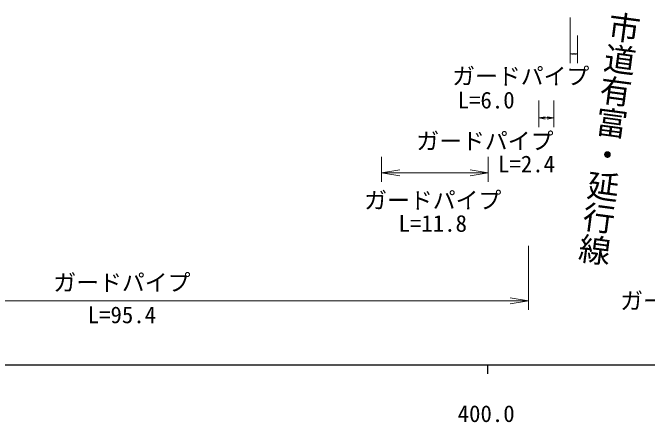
# Model space of a CAD drawing. Units: millimetres at full size, sheet at 1:1000; details may follow other scales. Extents: x 40000 to 680000, y 20000 to 380000.
# Drawn here: x 416056 to 485468, y 198715 to 243509 of the extents above; entities that cross this region are included whole.
import ezdxf
from ezdxf.enums import TextEntityAlignment as Align

# ---------------------------------------------------------------- set-up
doc = ezdxf.new("R2010")
doc.units = ezdxf.units.MM
doc.header["$LTSCALE"] = 1000
for name, color, linetype, lineweight in [('M-BGD', 7, 'Continuous', 13), ('M-STR-HTXT', 7, 'Continuous', 13), ('M-TTL-BAND', 7, 'Continuous', 25)]:
    doc.layers.add(name, color=color, linetype=linetype, lineweight=lineweight)
doc.styles.add('@ＭＳ ゴシック', font='')
doc.styles.add('ＭＳ ゴシック', font='')
doc.styles.get('@ＭＳ ゴシック').set_extended_font_data('@MS Gothic')
doc.styles.get('ＭＳ ゴシック').set_extended_font_data('MS Gothic')

# ---------------------------------------------------------------- blocks, each defined once
blk = doc.blocks.new('open_arrow')
at = {"color": 0, "linetype": 'Continuous', "lineweight": -2}
blk.add_lwpolyline([(7.5, 1.25), (0, 0), (7.5, -1.25)], dxfattribs=at)

msp = doc.modelspace()

# ---------------------------------------------------------------- linework, layer by layer
at = {"layer": 'M-STR-HTXT'}
for p, q in [((477043, 243000), (477043, 238000)), ((477827, 241000), (477827, 238000)), ((477043, 239000), (477827, 239000)), ((473604, 233893), (473604, 231000)), ((475231, 233893), (475231, 231000)), ((473604, 232000), (475231, 232000)), ((456381, 227743), (456381, 225000)), ((468078, 227743), (468078, 225000)), ((456381, 226000), (468078, 226000)), ((472485, 218000), (472485, 211000)), ((383288, 212000), (472485, 212000))]:
    msp.add_line(p, q, dxfattribs=at)
at = {"layer": 'M-TTL-BAND'}
for p, q in [((40000, 205000), (579000, 205000)), ((468000, 205000), (468000, 204000))]:
    msp.add_line(p, q, dxfattribs=at)

# ---------------------------------------------------------------- block references
at = {"layer": 'M-STR-HTXT'}
for p, xscale, yscale in [((477043, 239000), 40, 40), ((473604, 232000), 93.3, 93.3), ((456381, 226000), 267, 267)]:
    msp.add_blockref('open_arrow', p, dxfattribs=dict(at, xscale=xscale, yscale=yscale))
at = {"layer": 'M-STR-HTXT', "rotation": 180}
for p, xscale, yscale in [((477827, 239000), 40, 40), ((475231, 232000), 93.3, 93.3), ((468078, 226000), 267, 267), ((472485, 212000), 267, 267)]:
    msp.add_blockref('open_arrow', p, dxfattribs=dict(at, xscale=xscale, yscale=yscale))

# ---------------------------------------------------------------- texts
at = {"layer": 'M-BGD', "style": '@ＭＳ ゴシック'}
msp.add_text('市道有富・延行線', height=2566, rotation=262.436, dxfattribs=at).set_placement((481295, 229739), align=Align.MIDDLE_CENTER)
at = {"layer": 'M-STR-HTXT', "style": 'ＭＳ ゴシック'}
for p in [(471624, 236571), (467703, 229475), (462000, 223000), (428000, 214000), (490000, 212000)]:
    msp.add_text('ガードパイプ', height=1833, dxfattribs=at).set_placement(p, align=Align.MIDDLE_CENTER)
for s, p in [('L=6.0', (467841, 232485)), ('L=2.4', (472259, 225500)), ('L=11.8', (462000, 219000)), ('L=95.4', (428000, 209000))]:
    msp.add_text(s, height=1833, dxfattribs=at).set_placement(p, align=Align.BOTTOM_CENTER)
at = {"layer": 'M-TTL-BAND', "style": 'ＭＳ ゴシック'}
msp.add_text('400.0', height=1833, dxfattribs=at).set_placement((467844, 198195), align=Align.BOTTOM_CENTER)

doc.saveas('drawing.dxf')
